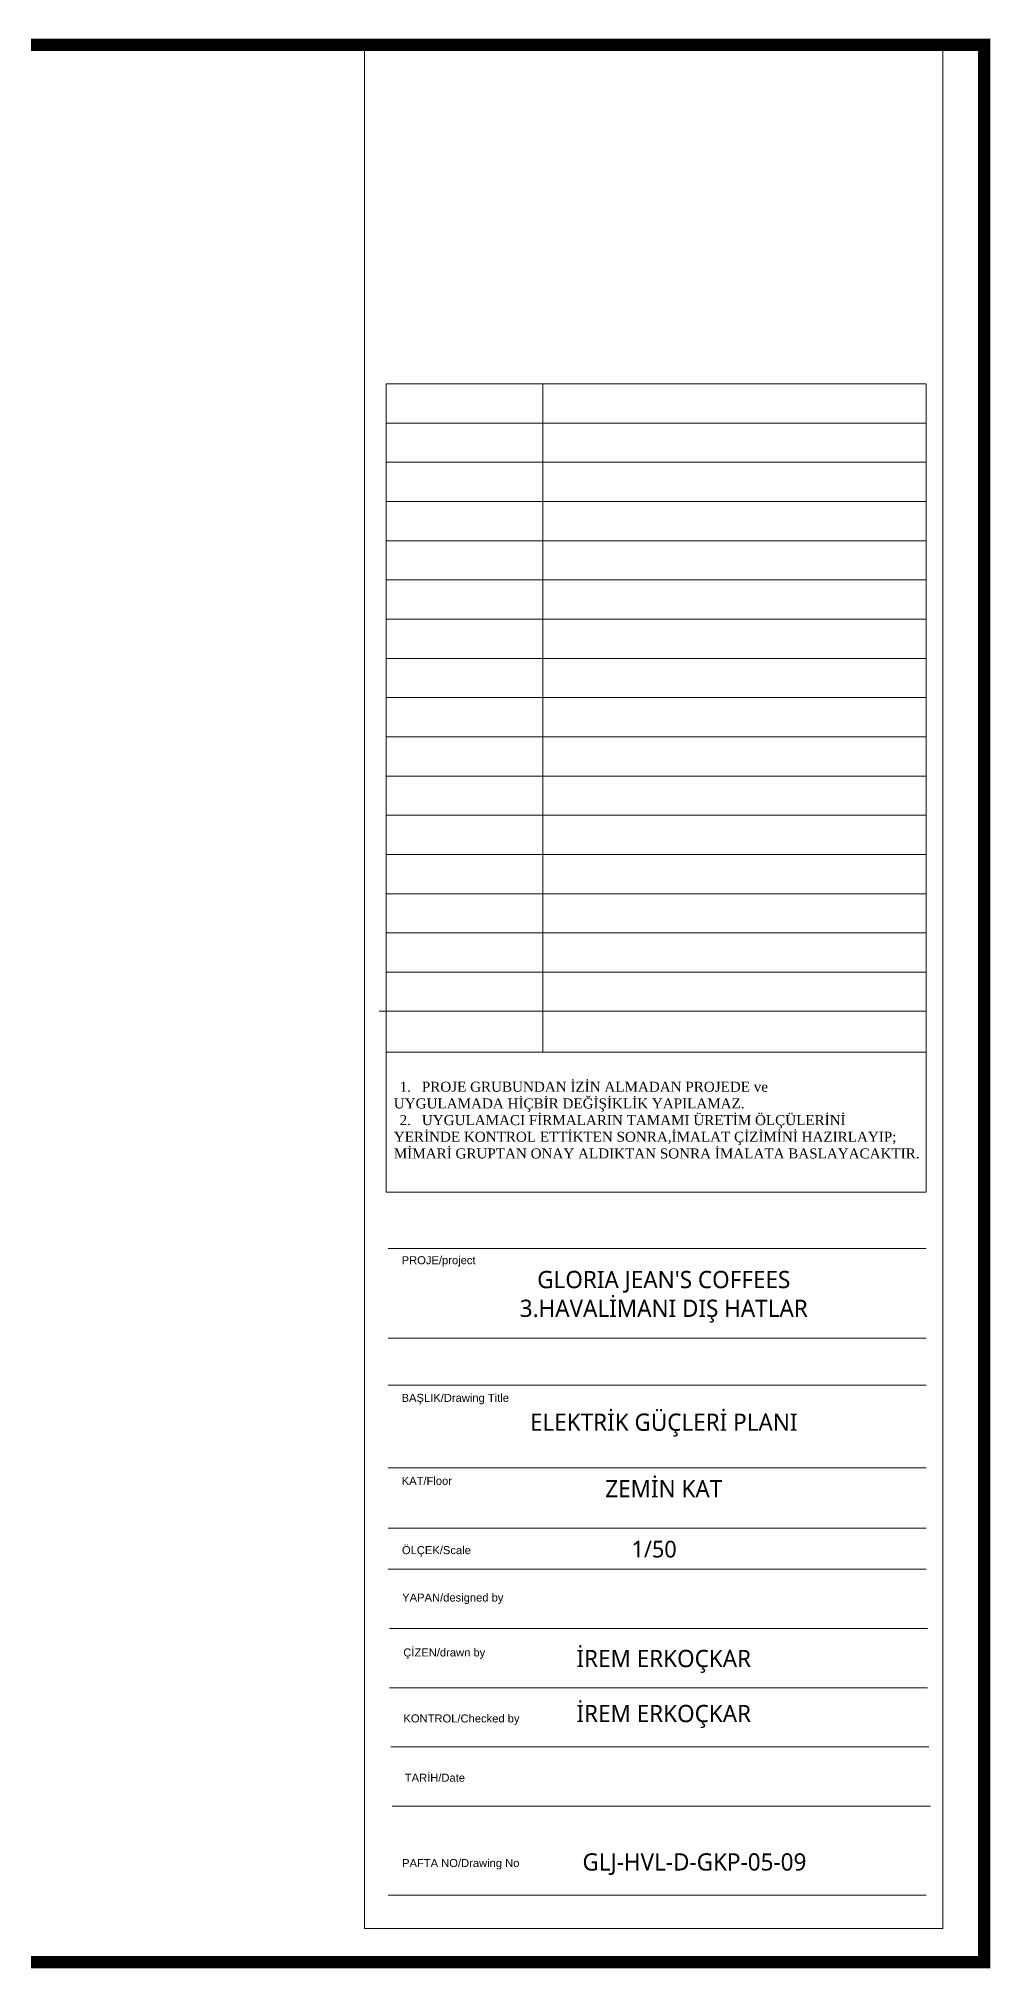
# Model space of a CAD drawing. Header units: millimetres. Extents: x 210628 to 232146, y -111309 to -91563.
# Drawn here: x 230723 to 232146, y -104301 to -101417 of the extents above; entities that cross this region are included whole.
import ezdxf
from ezdxf.enums import TextEntityAlignment as Align

# ---------------------------------------------------------------- set-up
doc = ezdxf.new("R2010")
doc.units = ezdxf.units.MM
doc.layers.get('0').update_dxf_attribs({"lineweight": 20})
doc.layers.add('t_antet', color=24, linetype='Continuous', lineweight=20)
doc.layers.add('t_yazı', color=23, linetype='Continuous', lineweight=25)
doc.styles.add('ARIALT', font='arial.ttf', dxfattribs={"height": 10})
doc.styles.get("Standard").update_dxf_attribs({"font": 'times.ttf', "height": 12})

msp = doc.modelspace()

# ---------------------------------------------------------------- linework, layer by layer
at = {"color": 252}
for p, q in [((231210.25, -101426.44), (231210.25, -104240.95)), ((232074.71, -101426.44), (232074.71, -104240.95)), ((231210.25, -104240.95), (232074.71, -104240.95))]:
    msp.add_line(p, q, dxfattribs=at)
at = {"color": 250}
for p, q in [((231476.82, -101933.15), (231476.82, -102931.51)), ((231242.29, -101991.75), (232049.51, -101991.75)), ((231242.29, -102050.34), (232049.51, -102050.34)), ((231242.29, -102108.94), (232049.51, -102108.94)), ((231242.29, -102167.53), (232049.51, -102167.53)), ((231242.29, -102226.13), (232049.51, -102226.13)), ((231242.29, -102284.72), (232049.51, -102284.72)), ((231242.29, -102343.32), (232049.51, -102343.32)), ((231242.29, -102401.91), (232049.51, -102401.91)), ((231242.29, -102460.51), (232049.51, -102460.51)), ((231242.29, -102519.1), (232049.51, -102519.1)), ((231242.29, -102577.7), (232049.51, -102577.7)), ((231242.29, -102636.29), (232049.51, -102636.29)), ((231242.29, -102694.89), (232049.51, -102694.89)), ((231242.29, -102753.48), (232049.51, -102753.48)), ((231242.29, -102812.08), (232049.51, -102812.08)), ((231232.08, -102870.67), (232039.3, -102870.67)), ((231242.29, -102870.67), (232049.51, -102870.67)), ((232049.74, -103224.89), (231245.31, -103224.89)), ((231245.31, -103359.1), (232049.74, -103359.1)), ((232049.74, -103429.15), (231245.31, -103429.15)), ((232049.74, -103552.96), (231245.31, -103552.96)), ((232049.74, -103643.03), (231245.31, -103643.03)), ((232049.74, -103704.23), (231245.31, -103704.23)), ((232051.82, -103792.77), (231247.38, -103792.77)), ((232051.82, -103881.31), (231247.38, -103881.31)), ((232053.89, -103969.86), (231249.45, -103969.86)), ((232055.96, -104058.4), (231251.52, -104058.4)), ((232049.74, -104191.55), (231245.31, -104191.55))]:
    msp.add_line(p, q, dxfattribs=at)
at = {"color": 2, "const_width": 18.49}
msp.add_lwpolyline([(226095.89, -104291.53), (226095.89, -101426.44), (232136.46, -101426.44), (232136.46, -104291.53)], close=True, dxfattribs=at)
at = {"color": 250}
for points in [[(231242.29, -101933.15), (232049.51, -101933.15)], [(231242.29, -101933.15), (231242.29, -103140.79), (232049.51, -103140.79), (232049.51, -101933.15)], [(232049.51, -102931.51), (231242.29, -102931.51)]]:
    msp.add_lwpolyline(points, dxfattribs=at)

# ---------------------------------------------------------------- texts
at = {"color": 250, "insert": (231253.95, -103033.37), "char_height": 14.9485, "width": 1027.7992, "attachment_point": 4}
msp.add_mtext('\\pi-33.306,l41.912,t41.912;1.^IPROJE GRUBUNDAN İZİN ALMADAN PROJEDE ve \\P\\pi0,l0;UYGULAMADA HİÇBİR DEĞİŞİKLİK YAPILAMAZ.\\P\\pi-33.306,l41.912;2.^IUYGULAMACI FİRMALARIN TAMAMI ÜRETİM ÖLÇÜLERİNİ \\P\\pi0,l0;YERİNDE KONTROL ETTİKTEN SONRA,İMALAT ÇİZİMİNİ HAZIRLAYIP;\\PMİMARİ GRUPTAN ONAY ALDIKTAN SONRA İMALATA BASLAYACAKTIR.', dxfattribs=at)
at = {"color": 7, "attachment_point": 5}
for s, insert, char_height, width in [("{\\fLucida Sans Unicode|b0|i0|c162|p34;GLORIA JEAN'S COFFEES\\P3.HAVALİMANI DIŞ HATLAR}", (231657.44, -103297.27), 25.7759, 621.9299), ('{\\fLucida Sans Unicode|b0|i0|c162|p34;ZEMİN KAT}', (231657.44, -103584.11), 25.7759, 621.9299), ('{\\fLucida Sans Unicode|b0|i0|c162|p34;1/50}', (231643.01, -103674.47), 24.8282, 462.9906), ('{\\fLucida Sans Unicode|b0|i0|c162|p34;İREM ERKOÇKAR}', (231657.44, -103842.07), 25.7759, 621.9299), ('{\\fLucida Sans Unicode|b0|i0|c162|p34;İREM ERKOÇKAR}', (231657.44, -103924.28), 25.7759, 621.9299)]:
    msp.add_mtext(s, dxfattribs=dict(at, insert=insert, char_height=char_height, width=width))
at = {"layer": 't_antet', "char_height": 25.7759, "width": 621.9299, "attachment_point": 5}
for s, insert in [('{\\fLucida Sans Unicode|b0|i0|c162|p34;ELEKTRİK GÜÇLERİ PLANI }', (231657.44, -103488.93)), ('{\\fLucida Sans Unicode|b0|i0|c162|p34;GLJ-HVL-D-GKP-05-09}', (231703.27, -104145.1))]:
    msp.add_mtext(s, dxfattribs=dict(at, insert=insert))
at = {"layer": 't_yazı', "style": 'ARIALT'}
msp.add_text('PAFTA NO/Drawing No', height=11.9563, dxfattribs=at).set_placement((231354.01, -104143.34), align=Align.MIDDLE_CENTER)
for s, insert, char_height, width, attachment_point in [('PROJE/project', (231320.9, -103236.59), 11.9563, 222.3862, 2), ('BAŞLIK/Drawing Title', (231345.85, -103442.25), 11.9563, 222.3862, 2), ('KAT/Floor', (231303.35, -103566.27), 11.956, 222.3862, 2), ('ÖLÇEK/Scale', (231317.59, -103669.83), 11.9563, 80.7671, 2), ('YAPAN/designed by', (231342.13, -103740.63), 11.9563, 222.3862, 2), ('ÇİZEN/drawn by', (231329.34, -103822.7), 11.9563, 222.3862, 2), ('KONTROL/Checked by', (231268.29, -103921.31), 11.9563, 199.7873, 1), ('TARİH/Date', (231270.36, -104009.85), 11.956, 199.7873, 1)]:
    msp.add_mtext(s, dxfattribs=dict(at, insert=insert, char_height=char_height, width=width, attachment_point=attachment_point))

doc.saveas('drawing.dxf')
